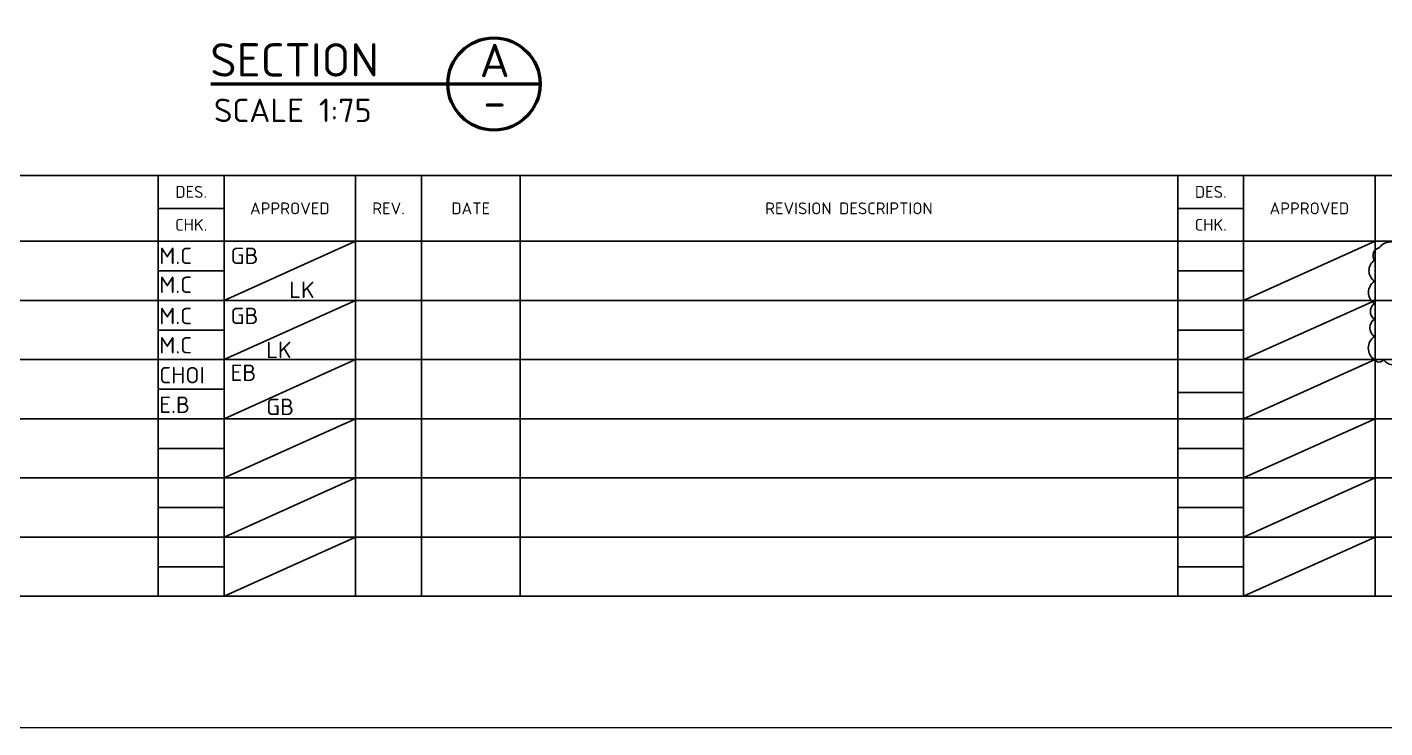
# Model space of a CAD drawing. Header units: inches. Extents: x 0 to 63075, y 0 to 44550.
# Drawn here: x 9265 to 24746, y 0 to 7992 of the extents above; entities that cross this region are included whole.
import ezdxf
from ezdxf.enums import TextEntityAlignment as Align

# ---------------------------------------------------------------- set-up
doc = ezdxf.new("R2010")
doc.units = ezdxf.units.IN
doc.header["$MEASUREMENT"] = 0
doc.layers.get('Defpoints').update_dxf_attribs({"color": 140, "lineweight": 18})
doc.layers.add('DIGITAL_SIGNATURE', color=7, linetype='Continuous', lineweight=50)
doc.layers.add('PDF2_Geometry', color=7, linetype='Continuous')
doc.layers.add('PDF_Text', color=7, linetype='Continuous')
doc.styles.add('BORDER TEXT STYLE', font='isocpeur.ttf')
doc.styles.add('PDF ISOCPEUR', font='isocpeur.ttf')
doc.styles.get("Standard").update_dxf_attribs({"font": 'arial.ttf'})

# ---------------------------------------------------------------- blocks, each defined once
blk = doc.blocks.new('MCSI-BORDER')
at = {"color": 4, "transparency": 33554687}
for p, q in [((218.38, 18.35), (-585.62, 18.35)), ((-430.65, -45.65), (-430.65, 18.35)), ((-275.65, -45.65), (-275.65, 18.35)), ((-585.62, 8.35), (-125.65, 8.35))]:
    blk.add_line(p, q, dxfattribs=at)
at = {"color": 2, "transparency": 33554687}
for p, q in [((-460.65, -45.65), (-460.65, 18.35)), ((-450.65, -45.65), (-450.65, 18.35)), ((-420.65, -45.65), (-420.65, 18.35)), ((-405.65, -45.65), (-405.65, 18.35)), ((-305.65, -45.65), (-305.65, 18.35)), ((-295.65, -45.65), (-295.65, 18.35)), ((-460.65, 13.35), (-450.65, 13.35)), ((-305.65, 13.35), (-295.65, 13.35)), ((-450.65, -0.65), (-430.65, 8.35)), ((-295.65, -0.65), (-275.65, 8.35)), ((-460.65, 3.85), (-450.65, 3.85)), ((-305.65, 3.85), (-295.65, 3.85)), ((-585.62, -0.65), (-125.65, -0.65)), ((-450.65, -9.65), (-430.65, -0.65)), ((-295.65, -9.65), (-275.65, -0.65)), ((-460.65, -5.15), (-450.65, -5.15)), ((-305.65, -5.15), (-295.65, -5.15)), ((-585.62, -9.65), (-125.65, -9.65)), ((-450.65, -18.65), (-430.65, -9.65)), ((-295.65, -18.65), (-275.65, -9.65)), ((-460.65, -14.15), (-450.65, -14.15)), ((-305.65, -14.65), (-295.65, -14.65)), ((-585.62, -18.65), (-125.65, -18.65)), ((-450.65, -27.65), (-430.65, -18.65)), ((-275.65, -18.65), (-295.65, -27.65)), ((-460.65, -23.15), (-450.65, -23.15)), ((-305.65, -23.15), (-295.65, -23.15)), ((-585.62, -27.65), (-125.65, -27.65)), ((-450.65, -36.65), (-430.65, -27.65)), ((-275.65, -27.65), (-295.65, -36.65)), ((-460.65, -32.15), (-450.65, -32.15)), ((-305.65, -32.15), (-295.65, -32.15)), ((-585.62, -36.65), (-125.65, -36.65)), ((-450.65, -45.65), (-430.65, -36.65)), ((-275.65, -36.65), (-295.65, -45.65)), ((-460.65, -41.15), (-450.65, -41.15)), ((-305.65, -41.15), (-295.65, -41.15))]:
    blk.add_line(p, q, dxfattribs=at)
at = {"color": 4, "transparency": 33554687}
blk.add_lwpolyline([(-585.62, 508.35), (218.38, 508.35), (218.38, -45.65), (-585.62, -45.65)], close=True, dxfattribs=at)
blk.add_lwpolyline([(-585.62, 508.35), (-585.62, 18.35), (88.35, 18.35), (88.35, 66.92), (218.38, 66.92), (218.38, 508.35), (-585.62, 508.35)], close=True)
at = {"layer": 'Defpoints', "transparency": 33554687}
blk.add_lwpolyline([(-604.12, 528.35), (236.88, 528.35), (236.88, -65.65), (-604.12, -65.65)], close=True, dxfattribs=at)
at = {"lineweight": 13, "transparency": 33554687, "style": 'BORDER TEXT STYLE'}
for s, height, p in [('DES.', 1.802, (-455.65, 15.85)), ('DES.', 1.802, (-300.65, 15.85)), ('APPROVED', 1.802, (-440.65, 13.35)), ('REV.', 1.802, (-425.65, 13.35)), ('DATE', 1.802, (-413.15, 13.35)), ('REVISION DESCRIPTION', 1.8021, (-355.65, 13.35)), ('APPROVED', 1.802, (-285.65, 13.35)), ('CHK.', 1.802, (-455.65, 10.85)), ('CHK.', 1.802, (-300.65, 10.85))]:
    blk.add_text(s, height=height, dxfattribs=at).set_placement(p, align=Align.MIDDLE_CENTER)
at = {"transparency": 33554687, "style": 'BORDER TEXT STYLE'}
for tag, p, height in [('CONTRACTOR_D_NUMBER', (118.22, 59.24), 3.5), ('RE-NUM-1', (192.38, 59.24), 3.5), ('WORLEY_D_NUMBER', (118.06, 48.63), 3.5), ('RE-NUM-2', (192.38, 48.57), 3.5), ('TL_LINE01', (92.79, 12.29), 3.5), ('TL_DESIGNBY', (30, 10.56), 2.5), ('TL_DRAWNBY', (60.57, 10.56), 2.5), ('TL_LINE02', (92.79, 6.44), 3.5), ('RV_DES01', (-460.5, 4.88), 2.5), ('RV_APP01', (-449.67, 4.88), 2.5), ('RV_DES07', (-305.65, 4.88), 2.5), ('RV_APP13', (-294.82, 4.88), 2.5), ('RV_R01', (-582.92, 2.53), 2.5), ('RV_DATE01', (-574.12, 2.53), 2.5), ('RV_DESC01', (-558.9, 2.53), 2.5), ('RV_R07', (-428.07, 2.53), 2.5), ('RV_DATE07', (-419.27, 2.53), 2.5), ('RV_DESC07', (-404.06, 2.53), 2.5), ('RF_DWGNO01', (-273.93, 2.53), 2.5), ('RF_DWGTITLE01', (-223.49, 2.92), 2.5), ('RV_CHK01', (-460.5, 0.48), 2.5), ('RV_APP02', (-440.75, -0.3), 2.5), ('RV_CHK07', (-305.65, 0.48), 2.5), ('RV_APP14', (-289.41, -0.3), 2.5), ('TL_PROJECTNO', (0, 0), 2.5), ('TL_CHKDESBY', (30, 0), 2.5), ('TL_CHKDWNBY', (60.57, 0), 2.5), ('TL_LINE03', (92.79, 0.39), 3.5), ('RV_DES02', (-460.5, -4.26), 2.5), ('RV_APP03', (-449.67, -4.25), 2.5), ('RV_DES08', (-305.65, -4.26), 2.5), ('RV_APP15', (-294.82, -4.25), 2.5), ('TL_LINE04', (92.75, -5.16), 3.5), ('RV_R02', (-582.92, -6.47), 2.5), ('RV_DATE02', (-574.12, -6.51), 2.5), ('RV_DESC02', (-558.9, -6.51), 2.5), ('RV_R08', (-428.07, -6.47), 2.5), ('RV_DATE08', (-419.27, -6.51), 2.5), ('RV_DESC08', (-404.06, -6.51), 2.5), ('RF_DWGTITLE02', (-223.51, -6.15), 2.5), ('RF_DWGNO02', (-274.04, -6.84), 2.5), ('RV_CHK02', (-460.5, -8.71), 2.5), ('RV_APP04', (-444.26, -9.43), 2.5), ('RV_CHK08', (-305.65, -8.71), 2.5), ('RV_APP16', (-289.41, -9.43), 2.5), ('TL_CONTNO', (0, -10.66), 2.5), ('TL_LEADENG', (30, -10.66), 2.5), ('TL_LEAPPDATE', (60.57, -10.47), 2.5), ('RV_DES03', (-460.5, -13.26), 2.5), ('RV_APP05', (-449.67, -12.91), 2.5), ('RV_DES09', (-305.65, -13.26), 2.5), ('RV_APP17', (-294.82, -12.91), 2.5), ('TL_LINE05', (92.62, -14.67), 3.5), ('RV_R03', (-582.92, -15.09), 2.5), ('RV_DATE03', (-574.12, -15.14), 2.5), ('RV_DESC03', (-558.9, -15.13), 2.5), ('RV_R09', (-428.07, -15.09), 2.5), ('RV_DATE09', (-419.27, -15.14), 2.5), ('RV_DESC09', (-404.06, -15.13), 2.5), ('RF_DWGNO03', (-274.04, -15.53), 2.5), ('RF_DWGTITLE03', (-223.49, -15.22), 2.5), ('RV_CHK03', (-460.5, -17.78), 2.5), ('RV_APP06', (-444.26, -18.09), 2.5), ('RV_CHK09', (-305.65, -17.78), 2.5), ('RV_APP18', (-289.41, -18.09), 2.5), ('TL_LINE06', (92.62, -20.72), 3.5), ('RV_DES04', (-460.5, -22.25), 2.5), ('RV_APP07', (-449.67, -21.89), 2.5), ('RV_DES10', (-305.65, -22.25), 2.5), ('RV_APP19', (-294.82, -21.89), 2.5), ('TL_DRAWINGSIZE', (0, -21.12), 2.5), ('TL_AREAPROJENG', (30, -21.12), 2.5), ('TL_ENGMANGER', (60.57, -21.32), 2.5), ('RV_R04', (-582.92, -24.6), 2.5), ('RV_DATE04', (-574.12, -24.55), 2.5), ('RV_DESC04', (-558.9, -24.64), 2.5), ('RV_R10', (-428.07, -24.6), 2.5), ('RV_DATE10', (-419.27, -24.55), 2.5), ('RV_DESC10', (-404.06, -24.64), 2.5), ('RF_DWGNO04', (-274.04, -25.02), 2.5), ('RF_DWGTITLE04', (-223.49, -24.35), 2.5), ('RV_CHK04', (-460.5, -26.66), 2.5), ('RV_APP08', (-444.26, -27.07), 2.5), ('RV_CHK10', (-305.65, -26.66), 2.5), ('RV_APP20', (-289.41, -27.07), 2.5), ('TL_LINE07', (92.62, -26.69), 3.5), ('RV_APP09', (-449.67, -31.06), 2.5), ('TL_LINE08', (92.55, -32.01), 3.5), ('RV_R05', (-582.92, -33.41), 2.5), ('RV_DATE05', (-574.12, -33.46), 2.5), ('RV_DES05', (-460.5, -31.47), 2.5), ('RV_R11', (-428.07, -33.41), 2.5), ('RV_DATE11', (-419.27, -33.46), 2.5), ('RV_DES11', (-305.65, -31.47), 2.5), ('RV_APP21', (-294.82, -31.51), 2.5), ('RF_DWGTITLE05', (-223.49, -33.29), 2.5), ('TL_PLOTSCALE', (0.29, -32.07), 2.5), ('TL_PROJMANGER', (30.29, -32.07), 2.5), ('TL_PMAPPDATE', (60.57, -32.17), 2.5), ('RV_DESC05', (-558.9, -33.56), 2.5), ('RV_DESC11', (-404.06, -33.56), 2.5), ('RF_DWGNO05', (-274.04, -33.59), 2.5), ('RV_CHK05', (-460.5, -35.88), 2.5), ('RV_APP10', (-444.26, -36.23), 2.5), ('RV_CHK11', (-305.65, -35.88), 2.5), ('RV_APP22', (-289.41, -36.23), 2.5), ('RV_DES06', (-460.5, -40.32), 2.5), ('RV_APP11', (-449.67, -40.07), 2.5), ('RV_DES12', (-305.65, -40.32), 2.5), ('RV_APP23', (-294.82, -40.07), 2.5), ('RV_R06', (-582.92, -42.23), 2.5), ('RV_DATE06', (-574.12, -42.28), 2.5), ('RV_DESC06', (-559.2, -42.28), 2.5), ('RV_R12', (-428.07, -42.23), 2.5), ('RV_DATE12', (-419.27, -42.28), 2.5), ('RV_DESC12', (-404.35, -42.28), 2.5), ('RF_DWGNO06', (-274.04, -42.39), 2.5), ('RF_DWGTITLE06', (-223.49, -42.52), 2.5), ('TL_CADFILENAME', (-1, -42.67), 2.5), ('TL_CLIENT', (30.29, -42.15), 2.5), ('TL_CIAPPDATE', (60.57, -42.15), 2.5), ('TL_SCALE', (97.32, -42.8), 3.5), ('OT-CLIENT_DWGNO01', (147.41, -43.12), 3.5), ('TL_REV', (211.59, -43.09), 2.5), ('RV_CHK06', (-460.5, -44.77), 2.5), ('RV_APP12', (-444.26, -45.25), 2.5), ('RV_CHK12', (-305.65, -44.77), 2.5), ('RV_APP24', (-289.41, -45.25), 2.5)]:
    blk.add_attdef(tag, p, '', height=height, dxfattribs=at)
at = {"transparency": 33554687, "style": 'BORDER TEXT STYLE', "width": 0.9}
blk.add_attdef('TL_PRODUCEDBY', (0, 10.56), '', height=2.5, dxfattribs=at)
at = {"layer": 'DIGITAL_SIGNATURE'}
for tag, p in [('VENDOR', (89.23, 59.43)), ('JACOBS', (89.24, 48.59))]:
    blk.add_attdef(tag, p, '', height=2, dxfattribs=at)

msp = doc.modelspace()

# ---------------------------------------------------------------- linework, layer by layer
msp.add_lwpolyline([(24960, 4200, -0.520567), (24732, 4200, -0.520567), (24626, 4200, -0.520567), (24626, 4464, -0.520567), (24626, 4662, -0.520567), (24626, 4837, -0.520567), (24626, 5095, -0.520567), (24626, 5333, -0.520567), (24684, 5477, -0.520567), (24935, 5477, -0.520567)], format="xyb")
at = {"layer": 'PDF2_Geometry', "lineweight": 50}
msp.add_lwpolyline([(15111, 7342), (11358, 7342)], dxfattribs=at)
msp.add_circle((14588, 7344), 526, dxfattribs=at)

# ---------------------------------------------------------------- block references
ref = msp.add_blockref('MCSI-BORDER', (45309, 4924), dxfattribs=dict(xscale=75, yscale=75, zscale=75))
ref.add_attrib('RV_APP06', 'GB', (11990, 3567), dxfattribs={"transparency": 33554687, "height": 187.5, "style": 'BORDER TEXT STYLE'})
ref.add_attrib('RV_APP05', 'EB', (11584, 3956), dxfattribs={"transparency": 33554687, "height": 187.5, "style": 'BORDER TEXT STYLE'})
ref.add_attrib('RV_CHK03', 'E.B', (10772, 3591), dxfattribs={"transparency": 33554687, "height": 187.5, "style": 'BORDER TEXT STYLE'})
ref.add_attrib('RV_DES03', 'CHOI', (10772, 3929), dxfattribs={"transparency": 33554687, "height": 187.5, "style": 'BORDER TEXT STYLE'})
ref.add_attrib('RV_APP04', 'LK', (11990, 4217), dxfattribs={"transparency": 33554687, "height": 187.5, "style": 'BORDER TEXT STYLE'})
ref.add_attrib('RV_APP03', 'GB', (11584, 4605), dxfattribs={"transparency": 33554687, "height": 187.5, "style": 'BORDER TEXT STYLE'})
ref.add_attrib('RV_CHK02', 'M.C', (10772, 4270), dxfattribs={"transparency": 33554687, "height": 187.5, "style": 'BORDER TEXT STYLE'})
ref.add_attrib('RV_DES02', 'M.C', (10772, 4604), dxfattribs={"transparency": 33554687, "height": 187.5, "style": 'BORDER TEXT STYLE'})
ref.add_attrib('RV_APP02', 'LK', (12253, 4902), dxfattribs={"transparency": 33554687, "height": 187.5, "style": 'BORDER TEXT STYLE'})
ref.add_attrib('RV_APP01', 'GB', (11584, 5290), dxfattribs={"transparency": 33554687, "height": 187.5, "style": 'BORDER TEXT STYLE'})
ref.add_attrib('RV_CHK01', 'M.C', (10772, 4960), dxfattribs={"transparency": 33554687, "height": 187.5, "style": 'BORDER TEXT STYLE'})
ref.add_attrib('RV_DES01', 'M.C', (10772, 5290), dxfattribs={"transparency": 33554687, "height": 187.5, "style": 'BORDER TEXT STYLE'})

# ---------------------------------------------------------------- texts
at = {"layer": 'PDF_Text', "style": 'PDF ISOCPEUR'}
for s, insert, char_height, attachment_point in [('\\pxql;SECTION', (11353, 7428), 380.58, 7), ('\\pxqc;A', (14596, 7612), 380.6, 5), ('SCALE 1:75', (11395, 6909), 267, 7), ('\\pxqc;-', (14596, 7143), 380.6, 5)]:
    msp.add_mtext(s, dxfattribs=dict(at, insert=insert, char_height=char_height, attachment_point=attachment_point))

doc.saveas('drawing.dxf')
